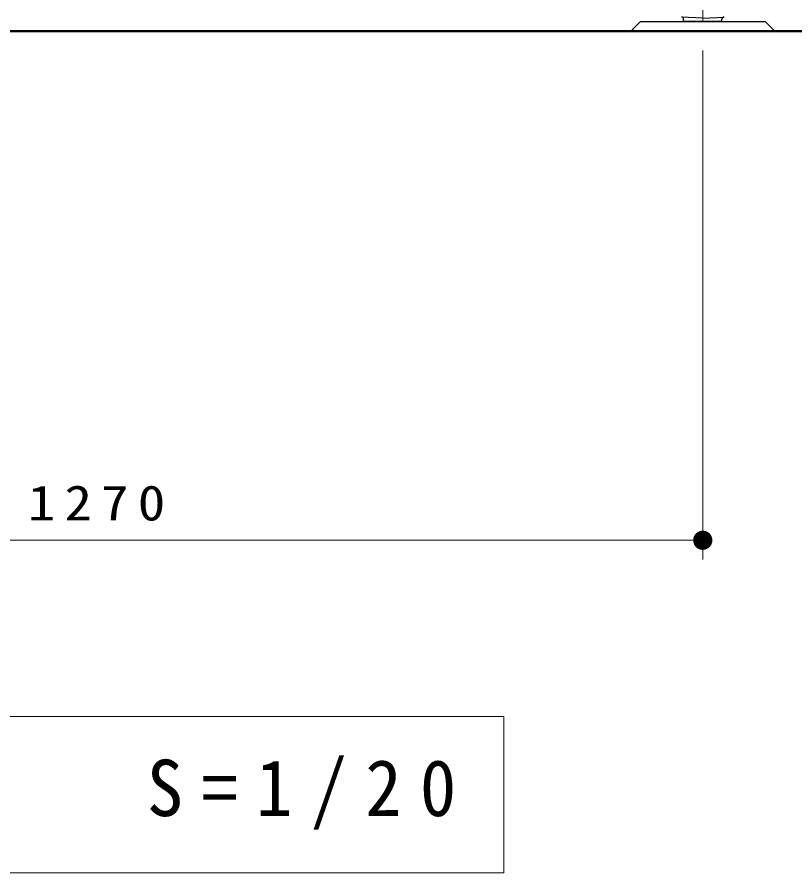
# Model space of a CAD drawing. Units: millimetres on the paper, scale 1:20. Extents: x -385 to 0, y 0 to 267.
# Drawn here: x -262.37 to -221.88, y 72.63 to 117.17 of the extents above; entities that cross this region are included whole.
import ezdxf

# ---------------------------------------------------------------- set-up
doc = ezdxf.new("R2010")
doc.units = ezdxf.units.MM
doc.linetypes.add('USER2', pattern=[6, 3, -1, 1, -1])
doc.layers.add('1_20', color=7, linetype='Continuous', lineweight=25)
doc.styles.add('ＭＳ ゴシック', font='')
doc.styles.get('ＭＳ ゴシック').set_extended_font_data('MS Gothic')

# ---------------------------------------------------------------- blocks, each defined once
blk = doc.blocks.new('filled_dot')
at = {"color": 0, "linetype": 'Continuous', "lineweight": -2, "const_width": 1.25}
blk.add_lwpolyline([(-0.625, 0, 1), (0.625, 0, 1)], format="xyb", close=True, dxfattribs=at)

msp = doc.modelspace()

# ---------------------------------------------------------------- linework, layer by layer
at = {"layer": '1_20', "linetype": 'USER2', "lineweight": 13}
msp.add_line((-226.675, 116.94), (-226.675, 146.836), dxfattribs=at)
at = {"layer": '1_20', "color": 4}
for p, q in [((-226.675, 117.115), (-227.783, 117.173)), ((-226.675, 117.115), (-225.567, 117.173)), ((-227.675, 116.94), (-227.675, 117.073)), ((-225.675, 116.94), (-225.675, 117.073))]:
    msp.add_line(p, q, dxfattribs=at)
at = {"layer": '1_20'}
for p, q in [((-229.925, 116.94), (-230.425, 116.44)), ((-229.925, 116.94), (-223.425, 116.94)), ((-225.675, 116.94), (-227.675, 116.94)), ((-223.425, 116.94), (-222.925, 116.44))]:
    msp.add_line(p, q, dxfattribs=at)
at = {"layer": '1_20', "lineweight": 50}
msp.add_line((-286.425, 116.44), (-220.051, 116.44), dxfattribs=at)
at = {"layer": '1_20', "lineweight": 13}
for p, q in [((-226.675, 115.44), (-226.675, 88.94)), ((-226.675, 89.94), (-290.175, 89.94)), ((-237.025, 80.759), (-279.825, 80.759)), ((-237.025, 72.626), (-237.025, 80.759)), ((-279.825, 72.626), (-237.025, 72.626))]:
    msp.add_line(p, q, dxfattribs=at)
at = {"layer": '1_20', "color": 4}
for centre, start, end in [((-227.775, 117.073), 0, 87), ((-225.575, 117.073), 93, 180)]:
    msp.add_arc(centre, 0.1, start, end, dxfattribs=at)

# ---------------------------------------------------------------- block references
at = {"layer": '1_20', "lineweight": 13, "xscale": 0.4, "yscale": 0.4, "rotation": 180}
msp.add_blockref('filled_dot', (-226.675, 89.94), dxfattribs=at)

# ---------------------------------------------------------------- texts
at = {"layer": '1_20', "style": 'ＭＳ ゴシック'}
for s, insert, char_height, attachment_point in [('\\T1.33;\\W1.15;1270', (-258.001, 90.94), 1.833, 8), ('\\T1.5;\\W0.95;立面図\u3000S=1/20', (-278.425, 76.693), 2.933, 4)]:
    msp.add_mtext(s, dxfattribs=dict(at, insert=insert, char_height=char_height, attachment_point=attachment_point))

doc.saveas('drawing.dxf')
